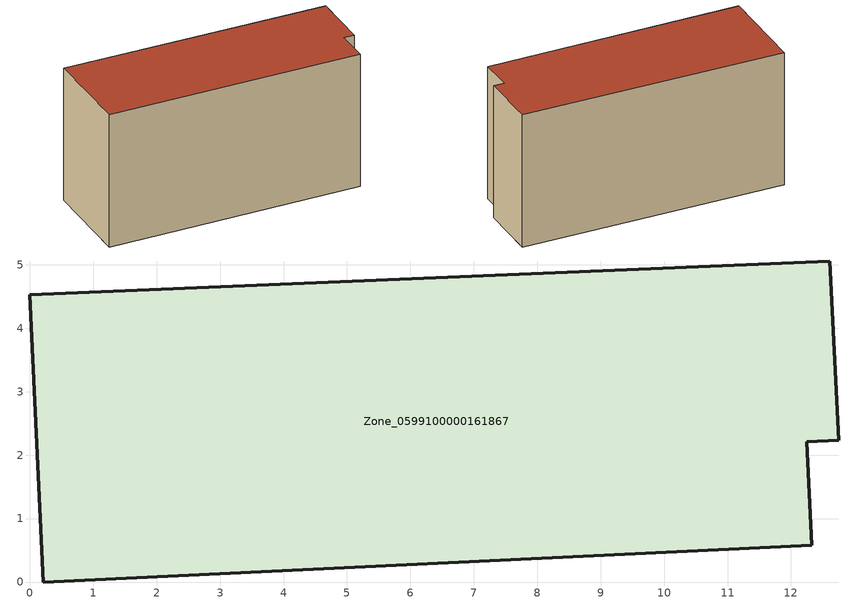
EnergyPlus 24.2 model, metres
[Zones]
Zone_0599100000161867
 floor ground (C_G): 0,4.53 12.61,5.06 12.75,2.23 12.25,2.21 12.33,0.58 0.21,0 z0
 wall outside (C_F): 0.21,0 12.33,0.58 12.25,2.21 12.75,2.23 12.61,5.06 0,4.53 0.21,0 z0:6.61
 roof outside (C_R): 12.61,5.06 0,4.53 0.21,0 12.33,0.58 12.25,2.21 12.75,2.23 z6.61
[BUILDING]
Pand.0599100000161867: North Axis=0; Terrain=City; Loads Convergence Tolerance Value=0.04; Temperature Convergence Tolerance Value=0.4; Solar Distribution=FullExterior; Maximum Number of Warmup Days=25; Minimum Number of Warmup Days=1
[Site:Location]
Rotterdam.The.Hague.AP_ZH_NLD Design_Conditions: Latitude=51.96; Longitude=4.45; Time Zone=1; Elevation=-4.5
[SITE:GROUNDTEMPERATURE:BUILDINGSURFACE]
18, 18, 18, 18, 18, 18, 18, 18, 18, 18, 18, 18
[MATERIAL] Thermal Absorptance=0.9; Solar Absorptance=0.7; Visible Absorptance=0.7
Name | Roughness | Thickness | Conductivity | Density | Specific Heat
G.TI.1946 | MediumSmooth | 0.15 | 1 | 540 | 1210
F.TI.1946 | Rough | 0.3 | 0.857143 | 1920 | 840
R.TI.1946 | MediumRough | 0.2 | 0.1 | 1500 | 1000
[CONSTRUCTION]
C_G: G.TI.1946
C_F: F.TI.1946
C_R: R.TI.1946
[ZONE]
Zone_0599100000161867: Type=1; Multiplier=1; Ceiling Height=Autocalculate; Volume=Autocalculate; Floor Area=autocalculate; Part of Total Floor Area=Yes
[ZONEINFILTRATION:DESIGNFLOWRATE]
Infil_Zone_0599100000161867: Zone or ZoneList or Space or SpaceList=Zone_0599100000161867; Schedule=AlwaysOn; Design Flow Rate Calculation Method=Flow/Area; Flow Rate per Floor Area=0.003; Constant Term Coefficient=1; Temperature Term Coefficient=0; Velocity Term Coefficient=0; Velocity Squared Term Coefficient=0
[HVACTEMPLATE:ZONE:IDEALLOADSAIRSYSTEM]
Zone_0599100000161867: Maximum Heating Supply Air Temperature=50; Minimum Cooling Supply Air Temperature=13; Maximum Heating Supply Air Humidity Ratio=0.0156; Minimum Cooling Supply Air Humidity Ratio=0.0077; Heating Limit=NoLimit; Cooling Limit=NoLimit; Dehumidification Control Type=ConstantSensibleHeatRatio; Cooling Sensible Heat Ratio=0.7; Dehumidification Setpoint=60; Humidification Control Type=None; Humidification Setpoint=30; Outdoor Air Method=None; Outdoor Air Flow Rate per Person=0.00944; Outdoor Air Flow Rate per Zone Floor Area=0; Outdoor Air Flow Rate per Zone=0; Demand Controlled Ventilation Type=None; Outdoor Air Economizer Type=NoEconomizer; Heat Recovery Type=None; Sensible Heat Recovery Effectiveness=0.7; Latent Heat Recovery Effectiveness=0.65
[ZONECONTROL:THERMOSTAT]
ThermostatControl_Zone_0599100000161867: Zone or ZoneList=Zone_0599100000161867; Control Type Schedule=DualSetpointControlType; Control 1=Thermostat_Zone_0599100000161867; Temperature Difference Between Cutout And Setpoint=0
[THERMOSTATSETPOINT:DUALSETPOINT]
Thermostat_Zone_0599100000161867: Heating Setpoint Temperature Schedule=HeatingSetpoint_Zone_0599100000161867; Cooling Setpoint Temperature Schedule=CoolingSetpoint_Zone_0599100000161867
[SCHEDULE:COMPACT]
HeatingSetpoint_Zone_0599100000161867: Through: 12/31, For: AllDays, Until: 24:00, 21
CoolingSetpoint_Zone_0599100000161867: Through: 12/31, For: AllDays, Until: 24:00, 24
DualSetpointControlType: Through: 12/31, For: AllDays, Until: 24:00, 4
AlwaysOn: Through: 12/31, For: AllDays, Until: 24:00, 1
